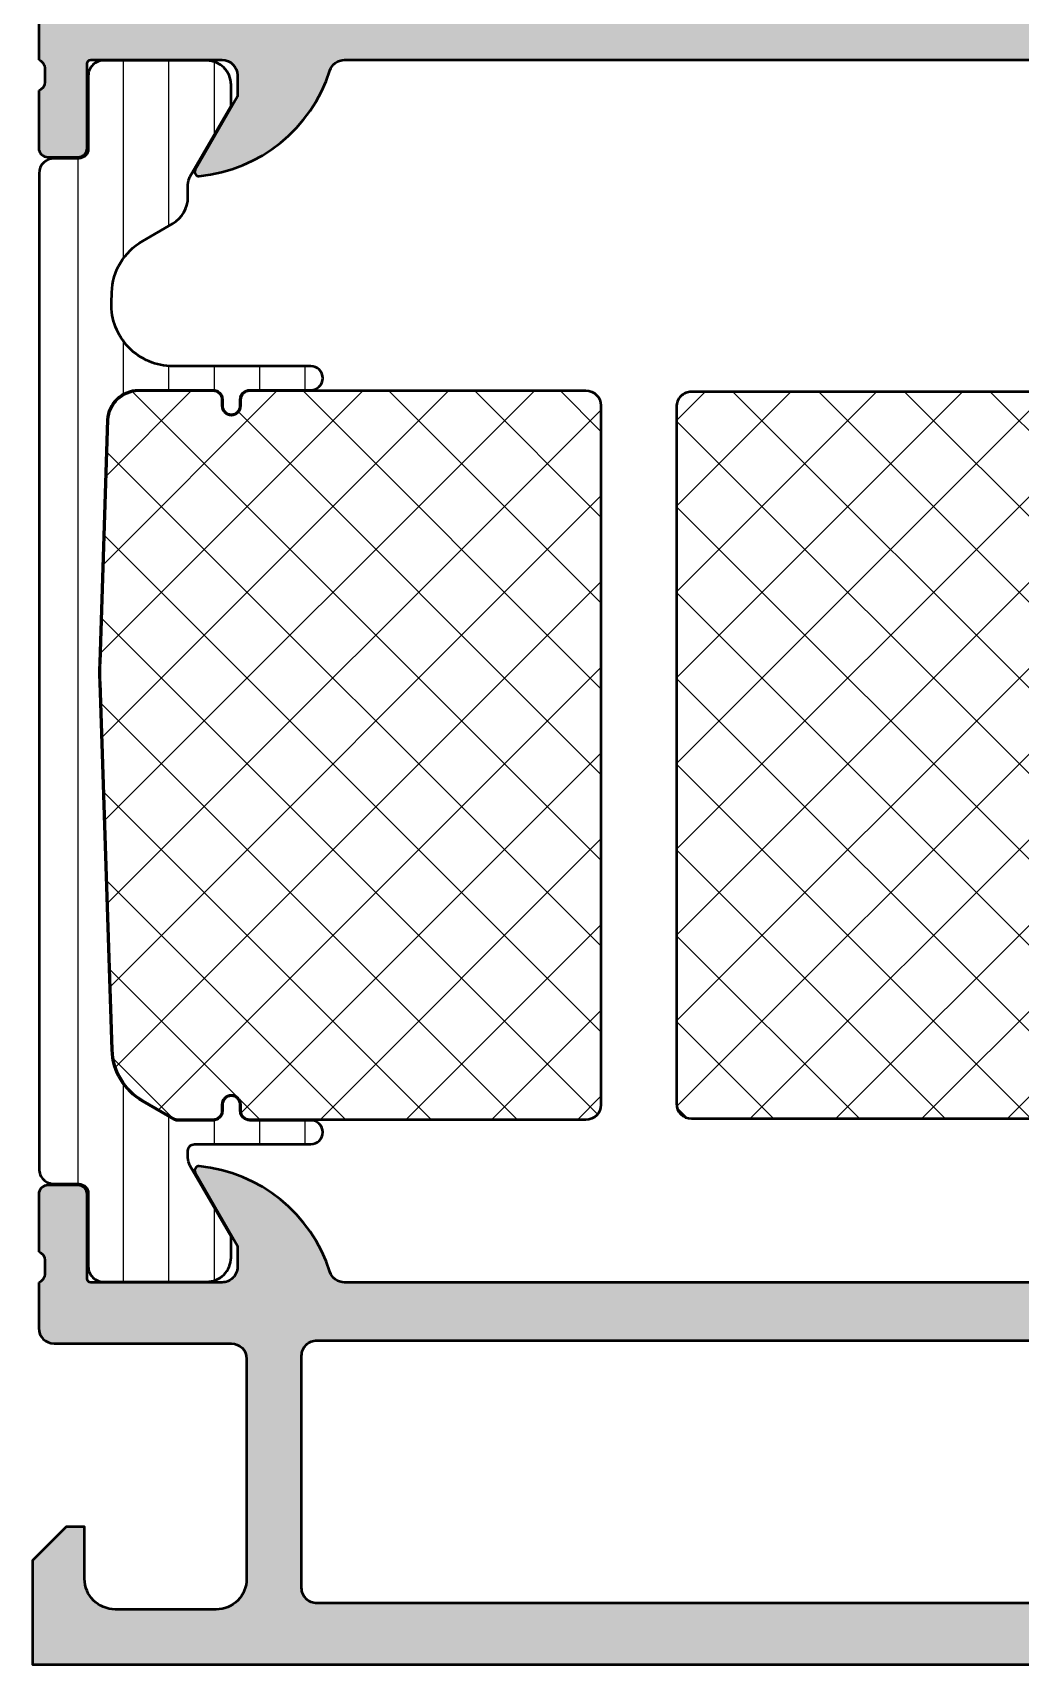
# Model space of a CAD drawing. Extents: x 0 to 69, y 0 to 90.
# Drawn here: x 0 to 32.3, y 0 to 53.4 of the extents above; entities that cross this region are included whole.
import ezdxf

# ---------------------------------------------------------------- set-up
doc = ezdxf.new("R2010")
doc.units = 0
for name, color, linetype, lineweight in [('0S-Alu contour', 7, 'Continuous', 50), ('0S-Alu hatch', 252, 'Continuous', 25), ('0S-Plastic contour', 254, 'Continuous', 50), ('0S-Plastic hatch', 253, 'Continuous', 25), ('0S-PT contour', 91, 'Continuous', 50), ('0S-PT hatch', 103, 'Continuous', 25)]:
    doc.layers.add(name, color=color, linetype=linetype, lineweight=lineweight)
pattern_1 = [(135, (0, 0), (-1.403165018917055, -1.403165018917055), []), (225, (0, 0), (1.403165018917055, -1.403165018917055), [])]

# ---------------------------------------------------------------- blocks, each defined once
blk = doc.blocks.new('438350__87950F31_F954_4A64_8D28_5A668139A876_')
at = {"layer": '0S-Alu hatch'}
h = blk.add_hatch(color=256, dxfattribs=at)
edge = h.paths.add_edge_path()
edge.add_line((0, 90), (0, 86.60000000000001))
edge.add_line((0, 86.60000000000001), (1.100000000000023, 85.5))
edge.add_line((1.100000000000023, 85.5), (1.700000000000045, 85.5))
edge.add_line((1.700000000000045, 85.5), (1.700000000000045, 87))
edge.add_ellipse((2.700000000000037, 87.00000000000001), major_axis=(-0.9999999999999912, 0), ratio=1, start_angle=269.99999999999955, end_angle=360, ccw=False)
edge.add_line((2.700000000000045, 88), (4, 88))
edge.add_ellipse((4.00000000000001, 87.00000000000001), major_axis=(-0.9999999999999857, 0), ratio=1, start_angle=180, end_angle=270.0000000000006, ccw=False)
edge.add_line((5, 87), (5.000000000000025, 81))
edge.add_ellipse((4.47500000000001, 80.50000000000001), major_axis=(-0.7250000000000013, 0), ratio=1, start_angle=136.397181027295, end_angle=223.602818972702, ccw=False)
edge.add_line((4.999999999999999, 80), (5, 73))
edge.add_ellipse((4.000000000000012, 72.99999999999999), major_axis=(-0.9999999999999885, 0), ratio=1, start_angle=89.99999999999937, end_angle=180, ccw=False)
edge.add_line((4.000000000000001, 72), (2.700000000000046, 72))
edge.add_ellipse((2.700000000000037, 72.99999999999999), major_axis=(-0.9999999999999857, 0), ratio=1, start_angle=0, end_angle=90.00000000000051, ccw=False)
edge.add_line((1.700000000000046, 73), (1.700000000000045, 75.5))
edge.add_line((1.700000000000045, 75.5), (1.200000000000045, 75.5))
edge.add_arc((1.200000000000045, 74.5), 1, 90, 180)
edge.add_line((0.2000000000000455, 74.5), (0.2000000000000455, 52.50000000000003))
edge.add_ellipse((0.1211635534570099, 52.23247940800692), major_axis=(-0.2788950563274254, 0), ratio=1, start_angle=178.8354106258447, end_angle=253.580123580509, ccw=False)
edge.add_line((0.4000010000000425, 52.22681100000826), (0.4000010000000494, 51.77321700000854))
edge.add_ellipse((0.1211329043568919, 51.76755634053147), major_axis=(-0.2789255417371391, 0), ratio=1, start_angle=106.4245945553528, end_angle=181.1628700728881, ccw=False)
edge.add_line((0.2000000000000488, 51.50001300000854), (0.200000000000049, 49.62000200000002))
edge.add_arc((0.5000000000000517, 49.62000200000002), 0.3000000000000027, 180, 270)
edge.add_line((0.5000000000000516, 49.32000200000001), (1.479974319042833, 49.32000200000002))
edge.add_arc((1.479974319042831, 49.62000200000002), 0.3000000000000043, 270.0000000000004, 360)
edge.add_line((1.779974319042835, 49.62000200000002), (1.779974319042835, 52.38000000000003))
edge.add_ellipse((1.89997431904282, 52.38000000000003), major_axis=(-0.1199999999999846, 0), ratio=1, start_angle=270.00000000000074, end_angle=360, ccw=False)
edge.add_line((1.899974319042818, 52.5), (6.200000000000042, 52.5))
edge.add_ellipse((6.200000000000039, 52), major_axis=(-0.5, 0), ratio=1, start_angle=180, end_angle=269.9999999999996, ccw=False)
edge.add_line((6.700000000000041, 51.99999999999999), (6.700000000000044, 51.29999999999995))
edge.add_line((6.700000000000044, 51.29999999999995), (5.318504542377707, 48.90717967697245))
edge.add_arc((5.43811978464837, 48.8381197846483), 0.1381197846482981, 150.0000000000005, 275.6225775507955)
edge.add_arc((4.961776758826421, 53.67660886184461), 4.999999999996795, 275.6225775507955, 342.251583643932)
edge.add_ellipse((10.20000000000002, 51.99999999999707), major_axis=(-0.500000000002933, 0), ratio=1, start_angle=270.0000000000008, end_angle=342.2515836439304, ccw=False)
edge.add_line((10.20000000000002, 52.5), (37, 52.5))
edge.add_ellipse((37, 51.99999999999689), major_axis=(-0.5000000000031122, 0), ratio=1, start_angle=197.7484163560682, end_angle=270, ccw=False)
edge.add_arc((42.23822324117358, 53.67660886184441), 4.999999999996598, 197.7484163560679, 264.3774224492048)
edge.add_arc((41.76188021535167, 48.8381197846483), 0.1381197846482954, 264.3774224492049, 389.9999999999957)
edge.add_line((41.88149545762234, 48.90717967697244), (40.5, 51.29999999999994))
edge.add_line((40.5, 51.29999999999994), (40.49999999999999, 51.99999999999999))
edge.add_ellipse((41, 52), major_axis=(-0.5, 0), ratio=1, start_angle=270, end_angle=360, ccw=False)
edge.add_line((41, 52.5), (45.3000256809572, 52.50000000000001))
edge.add_ellipse((45.3000256809572, 52.38000000000002), major_axis=(-0.1199999999999974, 0), ratio=1, start_angle=180, end_angle=270, ccw=False)
edge.add_line((45.42002568095719, 52.38), (45.4200256809572, 49.62000200000002))
edge.add_arc((45.72002568095721, 49.62000200000002), 0.3000000000000114, 180, 270)
edge.add_line((45.72002568095721, 49.32000200000001), (46.69999999999999, 49.32000200000003))
edge.add_arc((46.69999999999999, 49.62000200000003), 0.3000000000000043, 269.9999999999986, 360)
edge.add_line((47, 49.62000200000003), (47, 51.50001300000852))
edge.add_ellipse((47.07886709564316, 51.76755634053146), major_axis=(-0.2789255417371511, 0), ratio=1, start_angle=-1.1628700728908825, end_angle=73.57540544464513, ccw=False)
edge.add_line((46.799999, 51.77321700000854), (46.799999, 52.2268110000086))
edge.add_ellipse((47.07883644654303, 52.23247940800693), major_axis=(-0.2788950563274154, 0), ratio=1, start_angle=-73.5801235805111, end_angle=1.1645893740869155, ccw=False)
edge.add_line((47.00000000000001, 52.50000000000003), (47, 53.79999999999995))
edge.add_ellipse((47.49999999999999, 53.79999999999996), major_axis=(-0.4999999999999929, 0), ratio=1, start_angle=269.9999999999992, end_angle=360, ccw=False)
edge.add_line((47.5, 54.29999999999996), (50.5, 54.29999999999996))
edge.add_arc((50.5, 54.79999999999995), 0.5, 270, 360)
edge.add_line((51, 54.79999999999995), (51, 67.50000000000011))
edge.add_ellipse((51.5250269539926, 68.00000000000011), major_axis=(-0.7250195186467387, 0), ratio=1, start_angle=-43.6013499515945, end_angle=43.6013499515945, ccw=False)
edge.add_line((51, 68.50000000000011), (51.00000000000004, 72.49999999999997))
edge.add_ellipse((51.5250269539926, 73), major_axis=(-0.7250195186467325, 0), ratio=1, start_angle=-43.60134995159501, end_angle=43.60134995159808, ccw=False)
edge.add_line((51.00000000000001, 73.5), (51, 80.20000000000005))
edge.add_line((51, 80.20000000000005), (53.49999999999999, 80.20000000000005))
edge.add_arc((53.49999999999999, 80.70000000000005), 0.5, 270, 360)
edge.add_line((53.99999999999999, 80.70000000000003), (54.00000000000012, 87.50000000000001))
edge.add_ellipse((54.50000000000012, 87.5), major_axis=(-0.4999999999999929, 0), ratio=1, start_angle=269.9999999999992, end_angle=360, ccw=False)
edge.add_line((54.50000000000013, 87.99999999999999), (59.89999999999998, 88))
edge.add_ellipse((59.89999999999998, 87.50000000000001), major_axis=(-0.4999999999999858, 0), ratio=1, start_angle=180, end_angle=270.0000000000008, ccw=False)
edge.add_line((60.39999999999998, 87.5), (60.39999999999998, 85.5))
edge.add_arc((60.89999999999998, 85.5), 0.5, 180, 270)
edge.add_line((60.89999999999998, 85), (62.20000000000005, 85))
edge.add_arc((62.20000000000005, 85.5), 0.5, 270, 360)
edge.add_line((62.70000000000004, 85.5), (62.70000000000004, 86))
edge.add_line((62.70000000000004, 86), (61.70000000000005, 86))
edge.add_line((61.70000000000005, 86), (61.70000000000005, 87.5))
edge.add_ellipse((62.70000000000004, 87.50000000000001), major_axis=(-0.9999999999999928, 0), ratio=1, start_angle=269.9999999999996, end_angle=360, ccw=False)
edge.add_line((62.70000000000004, 88.49999999999999), (66.70000000000005, 88.49999999999999))
edge.add_ellipse((66.70000000000006, 87.50000000000001), major_axis=(-0.9999999999999857, 0), ratio=1, start_angle=180, end_angle=270.0000000000008, ccw=False)
edge.add_line((67.70000000000005, 87.5), (67.70000000000005, 86))
edge.add_line((67.70000000000005, 86), (66.70000000000005, 86))
edge.add_line((66.70000000000005, 86), (66.70000000000005, 85.5))
edge.add_arc((67.20000000000005, 85.5), 0.5, 180, 270)
edge.add_line((67.20000000000005, 85), (68.5, 85))
edge.add_arc((68.5, 85.5), 0.5, 270, 360)
edge.add_line((69, 85.5), (69, 89.50000000000001))
edge.add_arc((68.5, 89.50000000000001), 0.5, 0, 90)
edge.add_line((68.5, 90), (0, 90))
edge = h.paths.add_edge_path()
edge.add_ellipse((7.199999999999931, 87.49999999999989), major_axis=(-0.5, 0), ratio=1, start_angle=270.0000000000001, end_angle=360, ccw=False)
edge.add_line((7.19999999999993, 87.99999999999989), (51.70000000000005, 88))
edge.add_ellipse((51.70000000000005, 87.5), major_axis=(-0.5, 0), ratio=1, start_angle=180, end_angle=270, ccw=False)
edge.add_line((52.20000000000005, 87.5), (52.20000000000005, 82.39999999999998))
edge.add_ellipse((51.70000000000005, 82.39999999999998), major_axis=(-0.5, 0), ratio=1, start_angle=90.0000000000008, end_angle=180, ccw=False)
edge.add_line((51.70000000000005, 81.89999999999996), (50.29999999999995, 81.89999999999996))
edge.add_arc((50.29999999999995, 80.89999999999998), 1, 90, 180)
edge.add_line((49.29999999999996, 80.89999999999998), (49.29999999999996, 76.79999999999995))
edge.add_line((49.29999999999996, 76.79999999999995), (48.5, 75.99999999999999))
edge.add_line((48.5, 75.99999999999999), (48.5, 65))
edge.add_line((48.5, 65), (49.29999999999994, 64.20000000000006))
edge.add_line((49.29999999999994, 64.20000000000006), (49.29999999999996, 56.59999999999991))
edge.add_ellipse((48.79999999999996, 56.5999999999999), major_axis=(-0.4999999999999929, 0), ratio=1, start_angle=90.00000000000159, end_angle=180, ccw=False)
edge.add_line((48.79999999999998, 56.09999999999991), (45.80000000000007, 56.09999999999991))
edge.add_arc((45.80000000000007, 55.59999999999991), 0.4999999999999929, 90, 180)
edge.add_line((45.30000000000007, 55.59999999999984), (45.30000000000018, 54.90000000000017))
edge.add_ellipse((44.80000000000018, 54.90000000000009), major_axis=(-0.5, 0), ratio=1, start_angle=90, end_angle=180, ccw=False)
edge.add_line((44.80000000000018, 54.40000000000009), (2.500000000000113, 54.39999999999997))
edge.add_ellipse((2.500000000000114, 54.89999999999997), major_axis=(-0.5, 0), ratio=1, start_angle=0, end_angle=90.00000000000011, ccw=False)
edge.add_line((2.000000000000113, 54.89999999999997), (2.000000000000112, 69.70000000000016))
edge.add_ellipse((2.500000000000112, 69.70000000000016), major_axis=(-0.5, 0), ratio=1, start_angle=269.9999999999927, end_angle=360, ccw=False)
edge.add_line((2.500000000000176, 70.20000000000016), (5.200000000000084, 70.1999999999998))
edge.add_arc((5.200000000000273, 71.69999999999982), 1.5, 269.9999999999928, 360)
edge.add_line((6.700000000000273, 71.69999999999985), (6.699999999999931, 87.49999999999987))
at = {"layer": '0S-Alu contour', "color": 7}
for points in [[(0, 90), (0, 86.60000000000001), (1.100000000000023, 85.5), (1.700000000000045, 85.5), (1.700000000000045, 87)], [(68.5, 90), (0, 90)], [(69, 85.5), (69, 89.50000000000001)], [(62.70000000000004, 88.49999999999999), (66.70000000000005, 88.49999999999999)], [(2.700000000000045, 88), (4, 88)], [(7.19999999999993, 87.99999999999989), (51.70000000000005, 88)], [(54.50000000000013, 87.99999999999999), (59.89999999999998, 88)], [(6.700000000000273, 71.69999999999985), (6.699999999999931, 87.49999999999987)], [(52.20000000000005, 87.5), (52.20000000000005, 82.39999999999998)], [(53.99999999999999, 80.70000000000003), (54.00000000000012, 87.50000000000001)], [(60.39999999999998, 87.5), (60.39999999999998, 85.5)], [(62.70000000000004, 85.5), (62.70000000000004, 86), (61.70000000000005, 86), (61.70000000000005, 87.5)], [(67.70000000000005, 87.5), (67.70000000000005, 86), (66.70000000000005, 86), (66.70000000000005, 85.5)], [(5, 87), (5.000000000000025, 81)], [(60.89999999999998, 85), (62.20000000000005, 85)], [(67.20000000000005, 85), (68.5, 85)], [(51.70000000000005, 81.89999999999996), (50.29999999999995, 81.89999999999996)], [(49.29999999999996, 80.89999999999998), (49.29999999999996, 76.79999999999995), (48.5, 75.99999999999999), (48.5, 65), (49.29999999999994, 64.20000000000006), (49.29999999999996, 56.59999999999991)], [(51.00000000000001, 73.5), (51, 80.20000000000005), (53.49999999999999, 80.20000000000005)], [(4.999999999999999, 80), (5, 73)], [(1.700000000000046, 73), (1.700000000000045, 75.5), (1.200000000000045, 75.5)], [(0.2000000000000455, 74.5), (0.2000000000000455, 52.50000000000003)], [(51, 68.50000000000011), (51.00000000000004, 72.49999999999997)], [(4.000000000000001, 72), (2.700000000000046, 72)], [(2.500000000000176, 70.20000000000016), (5.200000000000084, 70.1999999999998)], [(2.000000000000113, 54.89999999999997), (2.000000000000112, 69.70000000000016)], [(51, 54.79999999999995), (51, 67.50000000000011)], [(48.79999999999998, 56.09999999999991), (45.80000000000007, 56.09999999999991)], [(45.30000000000007, 55.59999999999984), (45.30000000000018, 54.90000000000017)], [(44.80000000000018, 54.40000000000009), (2.500000000000115, 54.39999999999997)], [(47.5, 54.29999999999996), (50.5, 54.29999999999996)], [(47.00000000000001, 52.50000000000003), (47, 53.79999999999995)], [(1.779974319042835, 49.62000200000002), (1.779974319042835, 52.38000000000003)], [(1.899974319042818, 52.5), (6.200000000000042, 52.5)], [(10.20000000000002, 52.5), (37, 52.5)], [(41, 52.5), (45.3000256809572, 52.50000000000001)], [(45.42002568095719, 52.38), (45.4200256809572, 49.62000200000002)], [(0.4000010000000425, 52.22681100000826), (0.4000010000000494, 51.77321700000854)], [(6.700000000000041, 51.99999999999999), (6.700000000000044, 51.29999999999995), (5.318504542377707, 48.90717967697245)], [(41.88149545762234, 48.90717967697244), (40.5, 51.29999999999994), (40.49999999999999, 51.99999999999999)], [(46.799999, 51.77321700000854), (46.799999, 52.2268110000086)], [(0.2000000000000488, 51.50001300000854), (0.200000000000049, 49.62000200000002)], [(47, 49.62000200000003), (47, 51.50001300000852)], [(0.5000000000000516, 49.32000200000001), (1.479974319042833, 49.32000200000002)], [(45.72002568095721, 49.32000200000001), (46.69999999999999, 49.32000200000003)]]:
    blk.add_lwpolyline(points, dxfattribs=at)
for centre, radius, start, end in [((68.5, 89.50000000000001), 0.5, 0, 90), ((60.89999999999998, 85.5), 0.5, 180, 270), ((62.20000000000005, 85.5), 0.5, 270, 0), ((67.20000000000005, 85.5), 0.5, 180, 270), ((68.5, 85.5), 0.5, 270, 0), ((50.29999999999995, 80.89999999999998), 1, 90, 180), ((53.49999999999999, 80.70000000000005), 0.5, 270, 0), ((1.200000000000045, 74.5), 1, 90, 180), ((5.200000000000273, 71.69999999999982), 1.5, 269.9999999999928, 0), ((45.80000000000007, 55.59999999999991), 0.4999999999999929, 90, 180), ((50.5, 54.79999999999995), 0.5, 270, 0), ((4.961776758826421, 53.67660886184461), 4.999999999996795, 275.6225775507955, 342.251583643932), ((42.23822324117358, 53.67660886184441), 4.999999999996598, 197.7484163560679, 264.3774224492048), ((0.5000000000000517, 49.62000200000002), 0.3000000000000027, 180, 270), ((1.479974319042831, 49.62000200000002), 0.3000000000000043, 270.0000000000004, 0), ((45.72002568095721, 49.62000200000002), 0.3000000000000114, 180, 270), ((46.69999999999999, 49.62000200000003), 0.3000000000000043, 269.9999999999986, 0), ((5.43811978464837, 48.8381197846483), 0.1381197846482981, 150.0000000000005, 275.6225775507955), ((41.76188021535167, 48.8381197846483), 0.1381197846482954, 264.3774224492049, 29.99999999999571)]:
    blk.add_arc(centre, radius, start, end, dxfattribs=at)
at = {"layer": '0S-Alu contour', "color": 7, "extrusion": (0, 0, -1)}
for centre, radius, start, end in [((-62.70000000000004, 87.50000000000001), 0.9999999999999928, 0, 90.0000000000004), ((-66.70000000000006, 87.50000000000001), 0.9999999999999857, 89.9999999999992, 180), ((-2.700000000000037, 87.00000000000001), 0.9999999999999912, 0, 90.00000000000048), ((-4.00000000000001, 87.00000000000001), 0.9999999999999857, 89.99999999999939, 180), ((-7.199999999999931, 87.49999999999989), 0.5, 0, 89.99999999999991), ((-51.70000000000005, 87.5), 0.5, 90, 180), ((-54.50000000000012, 87.5), 0.4999999999999929, 0, 90.00000000000081), ((-59.89999999999998, 87.50000000000001), 0.4999999999999858, 89.9999999999992, 180), ((-51.70000000000005, 82.39999999999998), 0.5, 180, 269.9999999999992), ((-4.47500000000001, 80.50000000000001), 0.7250000000000015, 136.397181027298, 223.6028189727051), ((-51.5250269539926, 73), 0.7250195186467325, 316.3986500484019, 43.60134995159491), ((-2.700000000000037, 72.99999999999999), 0.9999999999999857, 269.9999999999995, 0), ((-4.000000000000012, 72.99999999999999), 0.9999999999999885, 180, 270.0000000000006), ((-2.500000000000112, 69.70000000000016), 0.5, 0, 90.00000000000728), ((-51.5250269539926, 68.00000000000011), 0.7250195186467387, 316.3986500484055, 43.60134995159453), ((-48.79999999999996, 56.5999999999999), 0.4999999999999929, 180, 269.9999999999984), ((-2.500000000000114, 54.89999999999997), 0.5, 269.9999999999999, 0), ((-44.80000000000018, 54.90000000000009), 0.5, 180, 270), ((-47.49999999999999, 53.79999999999996), 0.4999999999999929, 0, 90.00000000000081), ((-0.1211635534570099, 52.23247940800692), 0.2788950563274254, 106.419876419491, 181.1645893741554), ((-1.89997431904282, 52.38000000000003), 0.1199999999999846, 0, 89.99999999999928), ((-6.200000000000039, 52), 0.5, 90.0000000000004, 180), ((-10.20000000000002, 51.99999999999707), 0.500000000002933, 17.74841635606957, 89.9999999999992), ((-37, 51.99999999999689), 0.5000000000031122, 90, 162.2515836439318), ((-41, 52), 0.5, 0, 90), ((-45.3000256809572, 52.38000000000002), 0.1199999999999974, 90, 180), ((-47.07883644654303, 52.23247940800693), 0.2788950563274155, 358.8354106259131, 73.58012358051123), ((-0.1211329043568919, 51.76755634053147), 0.2789255417371391, 178.8371299271119, 253.5754054446472), ((-47.07886709564316, 51.76755634053146), 0.2789255417371511, 286.4245945553549, 1.162870072890926)]:
    blk.add_arc(centre, radius, start, end, dxfattribs=at)
blk = doc.blocks.new('284667__94D2CFC6_7774_4C9A_A601_3B764E52EC36___8DF470AC_B1E0_4BF9_91E3_61E4624517FC_')
at = {"layer": '0S-Plastic hatch'}
h = blk.add_hatch(dxfattribs=at)
h.set_pattern_fill('ANSI31', color=256, scale=0.4680000000000001, angle=45, style=0)
h.set_pattern_definition([(90, (0, 0), (-1.4859, 0), [])])
edge = h.paths.add_edge_path()
edge.add_line((0.2099999999999853, 48.7900284581598), (0.2100000000000581, 16.20999699999991))
edge.add_arc((0.7000000000000031, 16.20999699999991), 0.4899999999999452, 180, 270.0000000000017)
edge.add_line((0.700000000000017, 15.71999699999996), (1.510331330463808, 15.71999699999999))
edge.add_ellipse((1.510331330463814, 15.40999699999998), major_axis=(-0.310000000000004, 0), ratio=1, start_angle=179.9920753769033, end_angle=270.00000000000114, ccw=False)
edge.add_line((1.820331327498688, 15.40995412366299), (1.819999399140119, 13.01008050135456))
edge.add_arc((2.3099993944533, 13.01001272907995), 0.4899999999999984, 179.9920753769491, 269.999999999999)
edge.add_line((2.309999394453291, 12.52001272907995), (5.699999999999957, 12.52001272907989))
edge.add_arc((5.699999999999972, 13.31001272907994), 0.7900000000000525, 269.9999999999989, 360)
edge.add_line((6.490000000000025, 13.31001272907991), (6.490000000000053, 13.9968140968657))
edge.add_line((6.490000000000053, 13.9968140968657), (5.143986474150491, 16.32817791131207))
edge.add_ellipse((5.59000000050794, 16.57550751896992), major_axis=(-0.5100000005078345, 0), ratio=1, start_angle=0, end_angle=29.00985270345018, ccw=False)
edge.add_line((5.080000000000104, 16.5755075189698), (5.080000000000048, 16.81001272907996))
edge.add_ellipse((5.290000000000005, 16.81001272908002), major_axis=(-0.2099999999999573, 0), ratio=1, start_angle=269.9999999999985, end_angle=360, ccw=False)
edge.add_line((5.29000000000001, 17.02001272907998), (9.100000000000048, 17.02001272907992))
edge.add_arc((9.100000000000055, 17.41001272907993), 0.3900000000000041, 269.999999999999, 449.999999999999)
edge.add_line((9.100000000000062, 17.80001272907993), (7.100000000000057, 17.80001272907996))
edge.add_ellipse((7.100000000000063, 18.11001272907996), major_axis=(-0.3099999999999987, 0), ratio=1, start_angle=0, end_angle=89.99999999999892, ccw=False)
edge.add_line((6.790000000000065, 18.11001272907983), (6.789999999999979, 18.31001272908021))
edge.add_arc((6.499999999999982, 18.3100127290801), 0.2899999999999974, 0, 180)
edge.add_line((6.209999999999984, 18.31001272907999), (6.210000000000041, 18.11001272908007))
edge.add_ellipse((5.900000000000043, 18.11001272907999), major_axis=(-0.3099999999999978, 0), ratio=1, start_angle=90.00000000000023, end_angle=180, ccw=False)
edge.add_line((5.900000000000044, 17.80001272907998), (4.735898384799743, 17.80001272907998))
edge.add_ellipse((4.735898384799734, 18.01001272871132), major_axis=(-0.2099999996313357, 0), ratio=1, start_angle=60.000005346305215, end_angle=90.00000000000267, ccw=False)
edge.add_line((4.630898401954035, 17.82814738443825), (3.594095902552514, 18.4267454575712))
edge.add_ellipse((4.599095736264178, 20.16745660626702), major_axis=(-2.009999992277205, 0), ratio=1, start_angle=1.723387817096011, end_angle=60.000005346308285, ccw=False)
edge.add_line((2.590004932811069, 20.10700735123018), (2.195385950606132, 32.13168709397082))
edge.add_ellipse((12.19994961574556, 32.46001272075413), major_axis=(-10.00994964258216, 0), ratio=1, start_angle=-1.8796157474491224, end_angle=1.8796345706036277, ccw=False)
edge.add_line((2.195385842743165, 32.78833506077789), (2.453160301924176, 40.72314049046545))
edge.add_ellipse((3.462616864350539, 40.69001272908004), major_axis=(-1.010000000000028, 0), ratio=1, start_angle=269.9999999999975, end_angle=358.12037484096294, ccw=False)
edge.add_line((3.462616864350583, 41.70001272908007), (5.900000000000114, 41.70001272907998))
edge.add_ellipse((5.900000000000105, 41.39001272908004), major_axis=(-0.3099999999999383, 0), ratio=1, start_angle=180, end_angle=269.9999999999982, ccw=False)
edge.add_line((6.210000000000043, 41.39001272908004), (6.210000000000043, 41.19001272908))
edge.add_arc((6.500000000000026, 41.19001272908), 0.2899999999999831, 180, 360)
edge.add_line((6.790000000000009, 41.19001272908), (6.790000000000016, 41.39001272908))
edge.add_ellipse((7.099999999999976, 41.39001272908), major_axis=(-0.3099999999999596, 0), ratio=1, start_angle=270.00000000000216, end_angle=360, ccw=False)
edge.add_line((7.099999999999965, 41.70001272907996), (9.100000000000067, 41.70001272908001))
edge.add_arc((9.10000000000006, 42.09001272907999), 0.3899999999999792, 270.000000000001, 450.000000000001)
edge.add_line((9.100000000000051, 42.48001272907997), (4.587861412299697, 42.48001272907991))
edge.add_ellipse((4.587861412299678, 44.49001272907991), major_axis=(-2.00999999999999, 0), ratio=1, start_angle=-1.879625158999204, end_angle=90.00000000000063, ccw=False)
edge.add_line((2.578942906876932, 44.55594025421192), (2.590004932810949, 44.89301810692687))
edge.add_ellipse((4.599095743983503, 44.8325688516606), major_axis=(-2.010000000000058, 0), ratio=1, start_angle=300.0006166835993, end_angle=358.27661218298465, ccw=False)
edge.add_line((3.594077008491322, 46.5732690961915), (4.584981092936227, 47.15114121053443))
edge.add_arc((4.089999999999974, 48.00851727600147), 0.9900000000000513, 299.9987364916088, 360)
edge.add_line((5.080000000000025, 48.00851727600132), (5.080000000000082, 48.42451793929179))
edge.add_ellipse((5.59000000012165, 48.42451793929172), major_axis=(-0.5100000001215675, 0), ratio=1, start_angle=330.99014729653027, end_angle=360, ccw=False)
edge.add_line((5.143986474102089, 48.6718475467624), (6.490000000000085, 51.00321136129267))
edge.add_line((6.490000000000085, 51.00321136129267), (6.490000000000057, 51.69001272907999))
edge.add_arc((5.700000000000109, 51.69001272907996), 0.7899999999999494, 0, 89.99999999999947)
edge.add_line((5.700000000000116, 52.48001272907991), (2.309999389670844, 52.48001272907994))
edge.add_arc((2.30999938967084, 51.99001272907993), 0.4900000000000091, 89.99999999999955, 180.0079247372927)
edge.add_line((1.819999394357783, 51.98994495582885), (1.820331327498607, 49.59007133511459))
edge.add_ellipse((1.510331330463817, 49.59002845815982), major_axis=(-0.3100000000000052, 0), ratio=1, start_angle=90.00000000000068, end_angle=180.0079247372928, ccw=False)
edge.add_line((1.510331330463821, 49.28002845815981), (0.699999999999988, 49.28002845815981))
edge.add_arc((0.6999999999999924, 48.7900284581598), 0.4900000000000091, 90.00000000000053, 180)
at = {"layer": '0S-Plastic contour', "color": 7}
for points in [[(5.700000000000116, 52.48001272907991), (2.309999389670844, 52.48001272907994)], [(1.819999394357783, 51.98994495582885), (1.820331327498607, 49.59007133511459)], [(5.143986474102089, 48.6718475467624), (6.490000000000085, 51.00321136129267), (6.490000000000057, 51.69001272907999)], [(1.510331330463821, 49.28002845815981), (0.699999999999988, 49.28002845815981)], [(0.2099999999999853, 48.7900284581598), (0.2100000000000581, 16.20999699999991)], [(5.080000000000025, 48.00851727600132), (5.080000000000082, 48.42451793929179)], [(3.594077008491322, 46.5732690961915), (4.584981092936227, 47.15114121053443)], [(2.578942906876932, 44.55594025421192), (2.590004932810949, 44.89301810692687)], [(9.100000000000051, 42.48001272907997), (4.587861412299697, 42.48001272907991)], [(3.462616864350583, 41.70001272908007), (5.900000000000114, 41.70001272907998)], [(7.099999999999965, 41.70001272907996), (9.100000000000067, 41.70001272908001)], [(6.210000000000043, 41.39001272908004), (6.210000000000043, 41.19001272908)], [(6.790000000000009, 41.19001272908), (6.790000000000016, 41.39001272908)], [(2.195385842743165, 32.78833506077789), (2.453160301924176, 40.72314049046545)], [(2.590004932811069, 20.10700735123018), (2.195385950606132, 32.13168709397082)], [(4.630898401954035, 17.82814738443825), (3.594095902552514, 18.4267454575712)], [(6.209999999999984, 18.31001272907999), (6.210000000000041, 18.11001272908007)], [(6.790000000000065, 18.11001272907983), (6.789999999999979, 18.31001272908021)], [(5.900000000000044, 17.80001272907998), (4.735898384799743, 17.80001272907998)], [(9.100000000000062, 17.80001272907993), (7.100000000000057, 17.80001272907996)], [(5.080000000000104, 16.5755075189698), (5.080000000000048, 16.81001272907996)], [(5.29000000000001, 17.02001272907998), (9.100000000000048, 17.02001272907992)], [(6.490000000000025, 13.31001272907991), (6.490000000000053, 13.9968140968657), (5.143986474150491, 16.32817791131207)], [(0.700000000000017, 15.71999699999996), (1.510331330463808, 15.71999699999999)], [(1.820331327498688, 15.40995412366299), (1.819999399140119, 13.01008050135456)], [(2.309999394453291, 12.52001272907995), (5.699999999999957, 12.52001272907989)]]:
    blk.add_lwpolyline(points, dxfattribs=at)
for centre, radius, start, end in [((2.30999938967084, 51.99001272907993), 0.4900000000000091, 89.99999999999955, 180.0079247372927), ((5.700000000000109, 51.69001272907996), 0.7899999999999494, 0, 89.99999999999947), ((0.6999999999999924, 48.7900284581598), 0.4900000000000091, 90.00000000000053, 180), ((4.089999999999974, 48.00851727600147), 0.9900000000000513, 299.9987364916088, 0), ((9.10000000000006, 42.09001272907999), 0.3899999999999792, 270.000000000001, 90.00000000000104), ((6.500000000000026, 41.19001272908), 0.2899999999999831, 180, 0), ((6.499999999999982, 18.3100127290801), 0.2899999999999974, 0, 180), ((9.100000000000055, 17.41001272907993), 0.3900000000000041, 269.999999999999, 89.99999999999896), ((0.7000000000000031, 16.20999699999991), 0.4899999999999452, 180, 270.0000000000017), ((2.3099993944533, 13.01001272907995), 0.4899999999999984, 179.9920753769491, 269.999999999999), ((5.699999999999972, 13.31001272907994), 0.7900000000000525, 269.9999999999989, 0)]:
    blk.add_arc(centre, radius, start, end, dxfattribs=at)
at = {"layer": '0S-Plastic contour', "color": 7, "extrusion": (0, 0, -1)}
for centre, radius, start, end in [((-1.510331330463817, 49.59002845815982), 0.3100000000000052, 179.9920752627072, 269.9999999999993), ((-5.59000000012165, 48.42451793929172), 0.5100000001215675, 0, 29.00985270346972), ((-4.599095743983503, 44.8325688516606), 2.010000000000058, 1.723387817015363, 59.99938331640073), ((-4.587861412299678, 44.49001272907991), 2.00999999999999, 269.9999999999994, 1.879625158999213), ((-3.462616864350539, 40.69001272908004), 1.010000000000028, 1.879625159037031, 90.00000000000249), ((-5.900000000000105, 41.39001272908004), 0.3099999999999383, 90.00000000000179, 180), ((-7.099999999999976, 41.39001272908), 0.3099999999999596, 0, 89.99999999999785), ((-12.19994961574556, 32.46001272075413), 10.00994964258216, 358.1203654293964, 1.87961574744914), ((-4.599095736264178, 20.16745660626702), 2.009999992277205, 299.9999946536918, 358.276612182904), ((-4.735898384799734, 18.01001272871132), 0.2099999996313357, 269.9999999999973, 299.9999946536948), ((-5.900000000000043, 18.11001272907999), 0.3099999999999978, 180, 269.9999999999998), ((-7.100000000000063, 18.11001272907996), 0.3099999999999987, 270.0000000000011, 0), ((-5.290000000000005, 16.81001272908002), 0.2099999999999573, 0, 90.00000000000146), ((-5.59000000050794, 16.57550751896992), 0.5100000005078345, 330.9901472965499, 0), ((-1.510331330463814, 15.40999699999998), 0.310000000000004, 89.99999999999889, 180.0079246230968)]:
    blk.add_arc(centre, radius, start, end, dxfattribs=at)
blk = doc.blocks.new('439300__E9D1624E_47FD_4E6E_BD9B_AF769D00E653_')
at = {"layer": '0S-PT hatch'}
h = blk.add_hatch(dxfattribs=at)
h.set_pattern_fill('ANSI37', color=256, scale=0.625, angle=90, style=0)
h.set_pattern_definition(pattern_1)
edge = h.paths.add_edge_path()
edge.add_line((18.58999999999999, 41.19001272907998), (18.59000000000001, 18.31001272907998))
edge.add_ellipse((18.10000000000004, 18.31001272907997), major_axis=(-0.4899999999999807, 0), ratio=1, start_angle=90.0000000000008, end_angle=180, ccw=False)
edge.add_line((18.10000000000004, 17.82001272907999), (7.100000000000013, 17.82001272907993))
edge.add_ellipse((7.10000000000001, 18.11001272907994), major_axis=(-0.2900000000000027, 0), ratio=1, start_angle=0, end_angle=90.00000000000068, ccw=False)
edge.add_line((6.810000000000007, 18.11001272907994), (6.810000000000007, 18.31001272907992))
edge.add_arc((6.499999999999996, 18.31001272907988), 0.3100000000000111, 0, 180)
edge.add_line((6.189999999999985, 18.31001272907983), (6.190000000000042, 18.11001272908005))
edge.add_ellipse((5.900000000000058, 18.11001272907997), major_axis=(-0.289999999999984, 0), ratio=1, start_angle=90.00000000000023, end_angle=180, ccw=False)
edge.add_line((5.900000000000058, 17.82001272907999), (4.735898384799765, 17.82001272907999))
edge.add_ellipse((4.735898384799747, 18.01001272871139), major_axis=(-0.1899999996314001, 0), ratio=1, start_angle=60.000005346301975, end_angle=90.00000000000563, ccw=False)
edge.add_line((4.640898400337819, 17.84546789344706), (3.604095900936322, 18.44406596658))
edge.add_ellipse((4.59909573626419, 20.16745660626703), major_axis=(-1.989999992277217, 0), ratio=1, start_angle=1.7226046671211748, end_angle=60.000005346308, ccw=False)
edge.add_line((2.609995068309907, 20.10763602446483), (2.21537518946606, 32.13234308924576))
edge.add_ellipse((12.20005038425689, 32.46001273740709), major_axis=(-9.9900503574205, 0), ratio=1, start_angle=-1.8796345894097044, end_angle=1.8796157286424773, ccw=False)
edge.add_line((2.215375297329719, 32.78768567234863), (2.473149648647416, 40.72248779861333))
edge.add_ellipse((3.48196312044921, 40.67002109638894), major_axis=(-1.010176903186314, 0), ratio=1, start_angle=271.097358878996, end_angle=357.02282464305557, ccw=False)
edge.add_line((3.46261686435056, 41.68001272908005), (5.900000000000096, 41.68001272907999))
edge.add_ellipse((5.900000000000096, 41.39001272908005), major_axis=(-0.2899999999999494, 0), ratio=1, start_angle=180, end_angle=270, ccw=False)
edge.add_line((6.190000000000043, 41.39001272908004), (6.190000000000043, 41.19001272908))
edge.add_arc((6.500000000000026, 41.19001272908), 0.3099999999999827, 180, 360)
edge.add_line((6.810000000000009, 41.19001272907999), (6.810000000000009, 41.39001272907999))
edge.add_ellipse((7.099999999999981, 41.39001272907999), major_axis=(-0.2899999999999725, 0), ratio=1, start_angle=270.0000000000009, end_angle=360, ccw=False)
edge.add_line((7.099999999999977, 41.68001272907996), (9.10000000000007, 41.68001272907997))
edge.add_line((9.10000000000007, 41.68001272907997), (18.09999999999998, 41.68001272907999))
edge.add_ellipse((18.09999999999998, 41.19001272907998), major_axis=(-0.4900000000000162, 0), ratio=1, start_angle=180, end_angle=269.99999999999955, ccw=False)
at = {"layer": '0S-PT contour', "color": 7}
for points in [[(3.46261686435056, 41.68001272908005), (5.900000000000096, 41.68001272907999)], [(7.099999999999977, 41.68001272907996), (9.10000000000007, 41.68001272907997), (18.09999999999998, 41.68001272907999)], [(6.190000000000043, 41.39001272908004), (6.190000000000043, 41.19001272908)], [(6.810000000000009, 41.19001272907999), (6.810000000000009, 41.39001272907999)], [(18.58999999999999, 41.19001272907998), (18.59000000000001, 18.31001272907998)], [(2.215375297329719, 32.78768567234863), (2.473149648647416, 40.72248779861333)], [(2.609995068309907, 20.10763602446483), (2.21537518946606, 32.13234308924576)], [(4.640898400337819, 17.84546789344706), (3.604095900936322, 18.44406596658)], [(6.189999999999985, 18.31001272907983), (6.190000000000042, 18.11001272908005)], [(6.810000000000007, 18.11001272907994), (6.810000000000007, 18.31001272907992)], [(5.900000000000058, 17.82001272907999), (4.735898384799765, 17.82001272907999)], [(18.10000000000004, 17.82001272907999), (7.100000000000013, 17.82001272907993)]]:
    blk.add_lwpolyline(points, dxfattribs=at)
at = {"layer": '0S-PT contour', "color": 7, "extrusion": (0, 0, -1)}
for centre, radius, start, end in [((-3.48196312044921, 40.67002109638894), 1.010176903186314, 2.977175356944403, 88.90264112100402), ((-5.900000000000096, 41.39001272908005), 0.2899999999999494, 90, 180), ((-7.099999999999981, 41.39001272907999), 0.2899999999999725, 0, 89.99999999999912), ((-18.09999999999998, 41.19001272907998), 0.4900000000000162, 90.00000000000043, 180), ((-12.20005038425689, 32.46001273740709), 9.9900503574205, 358.1203842713575, 1.879634589409648), ((-4.59909573626419, 20.16745660626703), 1.989999992277217, 299.9999946536921, 358.2773953328788), ((-18.10000000000004, 18.31001272907997), 0.4899999999999807, 180, 269.9999999999992), ((-4.735898384799747, 18.01001272871139), 0.1899999996314001, 269.9999999999944, 299.999994653698), ((-5.900000000000058, 18.11001272907997), 0.289999999999984, 180, 269.9999999999998), ((-7.10000000000001, 18.11001272907994), 0.2900000000000027, 269.9999999999993, 0)]:
    blk.add_arc(centre, radius, start, end, dxfattribs=at)
at = {"layer": '0S-PT contour', "color": 7}
for centre, radius, start, end in [((6.500000000000026, 41.19001272908), 0.3099999999999827, 180, 0), ((6.499999999999996, 18.31001272907988), 0.3100000000000111, 0, 180)]:
    blk.add_arc(centre, radius, start, end, dxfattribs=at)
blk = doc.blocks.new('439300__9F8272D8_092B_44F3_A7F9_19CC739BB280_')
at = {"layer": '0S-PT hatch'}
h = blk.add_hatch(dxfattribs=at)
h.set_pattern_fill('ANSI37', color=256, scale=0.625, angle=90, style=0)
h.set_pattern_definition(pattern_1)
edge = h.paths.add_edge_path()
edge.add_arc((21.54947527875293, 41.15000109610501), 0.4900233185010024, 90.00000000002241, 180.0000479255325)
edge.add_line((21.0594519602521, 41.15000068620887), (21.0594710326093, 18.35001070101931))
edge.add_arc((21.54949435111038, 18.35001111092653), 0.490023318501252, 180.0000479255325, 269.9999999999992)
edge.add_line((21.54949435111037, 17.85998779242527), (35.40004537179238, 17.85998779296897))
edge.add_arc((35.40004537179258, 18.14998779296924), 0.2900000000002656, 269.9999999999607, 360)
edge.add_line((35.69004537179285, 18.14998779296904), (35.69004537179284, 18.34998779296897))
edge.add_ellipse((36.00004079415612, 18.34998779296897), major_axis=(-0.3099954223632792, 0), ratio=1, start_angle=180, end_angle=360, ccw=False)
edge.add_line((36.3100362165194, 18.34998779296897), (36.3100362165194, 18.14998779296899))
edge.add_arc((36.60003621651942, 18.14998779296899), 0.2900000000000133, 180, 269.9999999999887)
edge.add_line((36.60003621651936, 17.85998779296898), (39.20003814471307, 17.85998779296897))
edge.add_arc((39.20003814471307, 18.84998779296897), 0.9899999999999984, 269.9999999999996, 360.0000501260389)
edge.add_line((40.19003814471269, 18.84998865909846), (40.19001907235537, 40.6500008661293))
edge.add_arc((39.20001907235575, 40.64999999999979), 0.9900000000000042, 5.01260389054e-05, 89.99999993620736)
edge.add_line((39.20001907345801, 41.63999999999981), (36.59997547083328, 41.64000000289464))
edge.add_arc((36.59997547083885, 41.35004167572121), 0.2899583271734229, 90.00000000109937, 180)
edge.add_line((36.31001714366542, 41.35004167571564), (36.3100171441621, 41.15002441408715))
edge.add_ellipse((36.00002172179882, 41.15002441407473), major_axis=(-0.3099954223632792, 0), ratio=1, start_angle=0, end_angle=180, ccw=False)
edge.add_line((35.69002629943554, 41.15002441406232), (35.69002629943553, 41.3500244140623))
edge.add_arc((35.40002629943552, 41.35002441406231), 0.2900000000000133, 0, 89.99999999774967)
edge.add_line((35.40002629944691, 41.64002441406232), (21.54947527875274, 41.64002441460602))
at = {"layer": '0S-PT contour', "color": 7}
for points in [[(21.0594519602521, 41.15000068620887), (21.0594710326093, 18.35001070101931)], [(35.40002629944691, 41.64002441406232), (21.54947527875274, 41.64002441460602)], [(35.69002629943554, 41.15002441406232), (35.69002629943553, 41.3500244140623)], [(36.31001714366542, 41.35004167571564), (36.3100171441621, 41.15002441408715)], [(39.20001907345801, 41.63999999999981), (36.59997547083328, 41.64000000289464)], [(40.19003814471269, 18.84998865909846), (40.19001907235537, 40.6500008661293)], [(35.69004537179285, 18.14998779296904), (35.69004537179284, 18.34998779296897)], [(36.3100362165194, 18.34998779296897), (36.3100362165194, 18.14998779296899)], [(21.54949435111037, 17.85998779242527), (35.40004537179238, 17.85998779296897)], [(36.60003621651936, 17.85998779296898), (39.20003814471307, 17.85998779296897)]]:
    blk.add_lwpolyline(points, dxfattribs=at)
for centre, radius, start, end in [((21.54947527875293, 41.15000109610501), 0.4900233185010024, 90.00000000002241, 180.0000479255325), ((35.40002629943552, 41.35002441406231), 0.2900000000000133, 0, 89.99999999774967), ((36.59997547083885, 41.35004167572121), 0.2899583271734229, 90.00000000109937, 180), ((39.20001907235575, 40.64999999999979), 0.9900000000000042, 5.01260389054e-05, 89.99999993620736), ((39.20003814471307, 18.84998779296897), 0.9899999999999984, 269.9999999999996, 5.01260389054e-05), ((21.54949435111038, 18.35001111092653), 0.490023318501252, 180.0000479255325, 269.9999999999992), ((35.40004537179258, 18.14998779296924), 0.2900000000002656, 269.9999999999607, 0), ((36.60003621651942, 18.14998779296899), 0.2900000000000133, 180, 269.9999999999887)]:
    blk.add_arc(centre, radius, start, end, dxfattribs=at)
at = {"layer": '0S-PT contour', "color": 7, "extrusion": (0, 0, -1)}
for centre, start, end in [((-36.00002172179882, 41.15002441407473), 180, 0), ((-36.00004079415612, 18.34998779296897), 0, 180)]:
    blk.add_arc(centre, 0.3099954223632793, start, end, dxfattribs=at)
blk = doc.blocks.new('438360__4D7A738C_2130_4B0B_BD12_0D34C4719023_')
at = {"layer": '0S-Alu hatch'}
h = blk.add_hatch(color=256, dxfattribs=at)
edge = h.paths.add_edge_path()
edge.add_line((0.7000000000000455, 10.5), (6.5, 10.5))
edge.add_ellipse((6.499999999999999, 10), major_axis=(-0.5, 0), ratio=1, start_angle=180, end_angle=269.9999999999999, ccw=False)
edge.add_line((7, 10), (7, 2.799999999999954))
edge.add_ellipse((6, 2.799999999999954), major_axis=(-0.9999999999999991, 0), ratio=1, start_angle=90, end_angle=180, ccw=False)
edge.add_line((6, 1.799999999999954), (2.700000000000046, 1.799999999999954))
edge.add_ellipse((2.700000000000046, 2.799999999999955), major_axis=(-1.000000000000001, 0), ratio=1, start_angle=0, end_angle=90, ccw=False)
edge.add_line((1.700000000000045, 2.799999999999954), (1.700000000000045, 4.499999999999999))
edge.add_line((1.700000000000045, 4.499999999999999), (1.100000000000021, 4.499999999999999))
edge.add_line((1.100000000000021, 4.499999999999999), (0, 3.399999999999977))
edge.add_line((0, 3.399999999999977), (0, 0))
edge.add_line((0, 0), (38.5, 0))
edge.add_arc((38.5, 0.5), 0.5, 270, 360)
edge.add_line((39, 0.5), (39, 8))
edge.add_ellipse((39.49999999999999, 8.000000000000004), major_axis=(-0.4999999999999929, 0), ratio=1, start_angle=269.9999999999992, end_angle=360, ccw=False)
edge.add_line((39.5, 8.5), (48.50000000000012, 8.5))
edge.add_arc((48.50000000000012, 9), 0.5, 270, 360)
edge.add_line((49.00000000000011, 9.000000000000213), (48.99999999999998, 9.300000000000262))
edge.add_arc((48.49999999999997, 9.30000000000006), 0.5000000000000071, 0, 89.9999999999992)
edge.add_line((48.49999999999998, 9.800000000000066), (47.5, 9.800000000000065))
edge.add_ellipse((47.5, 10.30000000000007), major_axis=(-0.5000000000000054, 0), ratio=1, start_angle=0, end_angle=90.0000000000008, ccw=False)
edge.add_line((46.99999999999999, 10.30000000000007), (47, 12.49999999999998))
edge.add_ellipse((47.07883644654303, 12.7675205919931), major_axis=(-0.278895056327429, 0), ratio=1, start_angle=-1.1645893741065834, end_angle=73.580123580509, ccw=False)
edge.add_line((46.79999899999999, 12.77318899999152), (46.799999, 13.22678299999146))
edge.add_ellipse((47.07886709564317, 13.23244365946856), major_axis=(-0.2789255417371584, 0), ratio=1, start_angle=-73.5754054446441, end_angle=1.1628700728941226, ccw=False)
edge.add_line((47, 13.49998699999151), (47, 15.37999799999998))
edge.add_arc((46.69999999999999, 15.37999799999998), 0.3000000000000114, 0, 90)
edge.add_line((46.69999999999999, 15.679998), (45.7200256809572, 15.67999799999999))
edge.add_arc((45.7200256809572, 15.379998), 0.2999999999999971, 90, 180)
edge.add_line((45.4200256809572, 15.379998), (45.4200256809572, 12.62))
edge.add_ellipse((45.30002568095719, 12.62), major_axis=(-0.1200000000000116, 0), ratio=1, start_angle=90.00000000000341, end_angle=180, ccw=False)
edge.add_line((45.3000256809572, 12.5), (41, 12.5))
edge.add_ellipse((40.99999999999999, 13), major_axis=(-0.4999999999999965, 0), ratio=1, start_angle=0, end_angle=90.0000000000008, ccw=False)
edge.add_line((40.49999999999999, 13), (40.49999999999999, 13.70000000000004))
edge.add_line((40.49999999999999, 13.70000000000004), (41.88149545762234, 16.09282032302756))
edge.add_arc((41.76188021535168, 16.16188021535171), 0.1381197846482894, 330.0000000000001, 455.6225775507986)
edge.add_arc((42.23822324117342, 11.32339113815742), 4.99999999999476, 95.62257755079546, 162.2515836439343)
edge.add_ellipse((37.00000000000004, 13.00000000000468), major_axis=(-0.5000000000046798, 0), ratio=1, start_angle=90, end_angle=162.2515836439315, ccw=False)
edge.add_line((37.00000000000004, 12.50000000000001), (10.20000000000003, 12.5))
edge.add_ellipse((10.20000000000003, 13.00000000000475), major_axis=(-0.50000000000475, 0), ratio=1, start_angle=17.748416356066173, end_angle=89.99999999999977, ccw=False)
edge.add_arc((4.961776758826637, 11.32339113815748), 4.999999999994694, 17.74841635606598, 84.37742244920469)
edge.add_arc((5.438119784648367, 16.16188021535171), 0.1381197846482918, 84.37742244920408, 209.9999999999994)
edge.add_line((5.318504542377709, 16.09282032302756), (6.700000000000044, 13.70000000000004))
edge.add_line((6.700000000000044, 13.70000000000004), (6.700000000000046, 13))
edge.add_ellipse((6.200000000000045, 13), major_axis=(-0.5000000000000009, 0), ratio=1, start_angle=89.99999999999989, end_angle=180, ccw=False)
edge.add_line((6.200000000000044, 12.5), (1.899974319042841, 12.5))
edge.add_ellipse((1.899974319042842, 12.61999999999999), major_axis=(-0.1199999999999974, 0), ratio=1, start_angle=0, end_angle=89.9999999999996, ccw=False)
edge.add_line((1.779974319042844, 12.61999999999999), (1.779974319042842, 15.37999799999999))
edge.add_arc((1.479974319042844, 15.37999799999999), 0.2999999999999987, 0, 90)
edge.add_line((1.479974319042844, 15.67999799999999), (0.500000000000057, 15.67999799999999))
edge.add_arc((0.500000000000057, 15.37999799999999), 0.3000000000000025, 90, 180)
edge.add_line((0.2000000000000544, 15.37999799999999), (0.2000000000000561, 13.49998699999148))
edge.add_ellipse((0.1211329043568874, 13.23244365946854), major_axis=(-0.278925541737151, 0), ratio=1, start_angle=178.8371299271139, end_angle=253.57540544464518, ccw=False)
edge.add_line((0.4000010000000564, 13.22678299999148), (0.4000010000000565, 12.77318899999148))
edge.add_ellipse((0.121163553456997, 12.76752059199311), major_axis=(-0.2788950563274465, 0), ratio=1, start_angle=106.41987641949251, end_angle=181.1645893740982, ccw=False)
edge.add_line((0.2000000000000451, 12.49999999999998), (0.2000000000000455, 11))
edge.add_arc((0.7000000000000455, 11), 0.5, 180, 270)
edge = h.paths.add_edge_path()
edge.add_line((36.70000000000016, 2), (9.299999999999955, 1.999999999999886))
edge.add_ellipse((9.299999999999955, 2.499999999999886), major_axis=(-0.5, 0), ratio=1, start_angle=0, end_angle=90.00000000000023, ccw=False)
edge.add_line((8.799999999999955, 2.499999999999879), (8.799999999999839, 10.10000000000013))
edge.add_ellipse((9.299999999999839, 10.10000000000013), major_axis=(-0.5, 0), ratio=1, start_angle=269.99999999999983, end_angle=360, ccw=False)
edge.add_line((9.29999999999984, 10.60000000000013), (36.70000000000015, 10.60000000000002))
edge.add_ellipse((36.70000000000016, 10.10000000000002), major_axis=(-0.5, 0), ratio=1, start_angle=180, end_angle=270.0000000000008, ccw=False)
edge.add_line((37.20000000000016, 10.10000000000002), (37.20000000000016, 2.499999999999998))
edge.add_ellipse((36.70000000000016, 2.499999999999998), major_axis=(-0.4999999999999983, 0), ratio=1, start_angle=90, end_angle=180, ccw=False)
at = {"layer": '0S-Alu contour', "color": 7}
for points in [[(5.318504542377709, 16.09282032302756), (6.700000000000044, 13.70000000000004), (6.700000000000046, 13)], [(40.49999999999999, 13), (40.49999999999999, 13.70000000000004), (41.88149545762234, 16.09282032302756)], [(1.479974319042844, 15.67999799999999), (0.500000000000057, 15.67999799999999)], [(46.69999999999999, 15.679998), (45.7200256809572, 15.67999799999999)], [(0.2000000000000544, 15.37999799999999), (0.2000000000000561, 13.49998699999148)], [(1.779974319042844, 12.61999999999999), (1.779974319042842, 15.37999799999999)], [(45.4200256809572, 15.379998), (45.4200256809572, 12.62)], [(47, 13.49998699999151), (47, 15.37999799999998)], [(0.4000010000000564, 13.22678299999148), (0.4000010000000565, 12.77318899999148)], [(46.79999899999999, 12.77318899999152), (46.799999, 13.22678299999146)], [(0.2000000000000451, 12.49999999999998), (0.2000000000000455, 11)], [(6.200000000000044, 12.5), (1.899974319042841, 12.5)], [(37.00000000000004, 12.50000000000001), (10.20000000000003, 12.5)], [(45.3000256809572, 12.5), (41, 12.5)], [(46.99999999999999, 10.30000000000007), (47, 12.49999999999998)], [(0.7000000000000455, 10.5), (6.5, 10.5)], [(9.29999999999984, 10.60000000000013), (36.70000000000015, 10.60000000000002)], [(7, 10), (7, 2.799999999999954)], [(8.799999999999955, 2.499999999999879), (8.799999999999839, 10.10000000000013)], [(37.20000000000016, 10.10000000000002), (37.20000000000016, 2.499999999999998)], [(48.49999999999998, 9.800000000000066), (47.5, 9.800000000000065)], [(49.00000000000011, 9.000000000000213), (48.99999999999998, 9.300000000000262)], [(39.5, 8.5), (48.50000000000012, 8.5)], [(39, 0.5), (39, 8)], [(1.700000000000045, 2.799999999999954), (1.700000000000045, 4.499999999999999), (1.100000000000021, 4.499999999999999), (0, 3.399999999999977), (0, 0), (38.5, 0)], [(6, 1.799999999999954), (2.700000000000046, 1.799999999999954)], [(36.70000000000016, 2), (9.299999999999956, 1.999999999999886)]]:
    blk.add_lwpolyline(points, dxfattribs=at)
for centre, radius, start, end in [((5.438119784648367, 16.16188021535171), 0.1381197846482918, 84.37742244920408, 209.9999999999994), ((4.961776758826637, 11.32339113815748), 4.999999999994694, 17.74841635606598, 84.37742244920469), ((42.23822324117342, 11.32339113815742), 4.99999999999476, 95.62257755079546, 162.2515836439343), ((41.76188021535168, 16.16188021535171), 0.1381197846482894, 330.0000000000001, 95.62257755079864), ((0.500000000000057, 15.37999799999999), 0.3000000000000025, 90, 180), ((1.479974319042844, 15.37999799999999), 0.2999999999999987, 0, 90), ((45.7200256809572, 15.379998), 0.2999999999999971, 90, 180), ((46.69999999999999, 15.37999799999998), 0.3000000000000114, 0, 90), ((0.7000000000000455, 11), 0.5, 180, 270), ((48.49999999999997, 9.30000000000006), 0.5000000000000071, 0, 89.9999999999992), ((48.50000000000012, 9), 0.5, 270, 0), ((38.5, 0.5), 0.5, 270, 0)]:
    blk.add_arc(centre, radius, start, end, dxfattribs=at)
at = {"layer": '0S-Alu contour', "color": 7, "extrusion": (0, 0, -1)}
for centre, radius, start, end in [((-0.1211329043568874, 13.23244365946854), 0.278925541737151, 106.4245945553548, 181.1628700728862), ((-47.07886709564317, 13.23244365946856), 0.2789255417371584, 358.8371299271059, 73.57540544464416), ((-6.200000000000045, 13), 0.5000000000000009, 180, 270.0000000000001), ((-10.20000000000003, 13.00000000000475), 0.50000000000475, 270.0000000000002, 342.2515836439338), ((-37.00000000000004, 13.00000000000468), 0.5000000000046798, 197.7484163560686, 270), ((-40.99999999999999, 13), 0.4999999999999965, 269.9999999999992, 0), ((-0.121163553456997, 12.76752059199311), 0.2788950563274465, 178.8354106259018, 253.5801235805075), ((-1.899974319042842, 12.61999999999999), 0.1199999999999974, 270.0000000000004, 0), ((-45.30002568095719, 12.62), 0.1200000000000116, 180, 269.9999999999966), ((-47.07883644654303, 12.7675205919931), 0.278895056327429, 286.419876419491, 1.164589374106626), ((-6.499999999999999, 10), 0.5, 90.0000000000001, 180), ((-9.299999999999839, 10.10000000000013), 0.5, 0, 90.00000000000018), ((-36.70000000000016, 10.10000000000002), 0.5, 89.9999999999992, 180), ((-47.5, 10.30000000000007), 0.5000000000000054, 269.9999999999992, 0), ((-39.49999999999999, 8.000000000000004), 0.4999999999999929, 0, 90.00000000000081), ((-2.700000000000046, 2.799999999999955), 1.000000000000001, 270, 0), ((-6, 2.799999999999954), 0.9999999999999991, 180, 270.0000000000001), ((-9.299999999999955, 2.499999999999886), 0.5, 269.9999999999998, 0), ((-36.70000000000016, 2.499999999999998), 0.4999999999999983, 180, 270)]:
    blk.add_arc(centre, radius, start, end, dxfattribs=at)
blk = doc.blocks.new('439300__65E67604_61F3_4BD5_90A1_0031C54B3D12_')
at = {"layer": '0S-Alu contour', "color": 7}
for name in ['438350__87950F31_F954_4A64_8D28_5A668139A876_', '438360__4D7A738C_2130_4B0B_BD12_0D34C4719023_']:
    blk.add_blockref(name, (0, 0), dxfattribs=at)
at = {"layer": '0S-Plastic contour', "color": 7}
blk.add_blockref('284667__94D2CFC6_7774_4C9A_A601_3B764E52EC36___8DF470AC_B1E0_4BF9_91E3_61E4624517FC_', (0, 0), dxfattribs=at)
at = {"layer": '0S-PT contour', "color": 7}
for name in ['439300__E9D1624E_47FD_4E6E_BD9B_AF769D00E653_', '439300__9F8272D8_092B_44F3_A7F9_19CC739BB280_']:
    blk.add_blockref(name, (0, 0), dxfattribs=at)

msp = doc.modelspace()

# ---------------------------------------------------------------- block references
at = {"layer": '0S-Alu contour', "color": 7}
msp.add_blockref('439300__65E67604_61F3_4BD5_90A1_0031C54B3D12_', (0, 0), dxfattribs=at)

doc.saveas('drawing.dxf')
